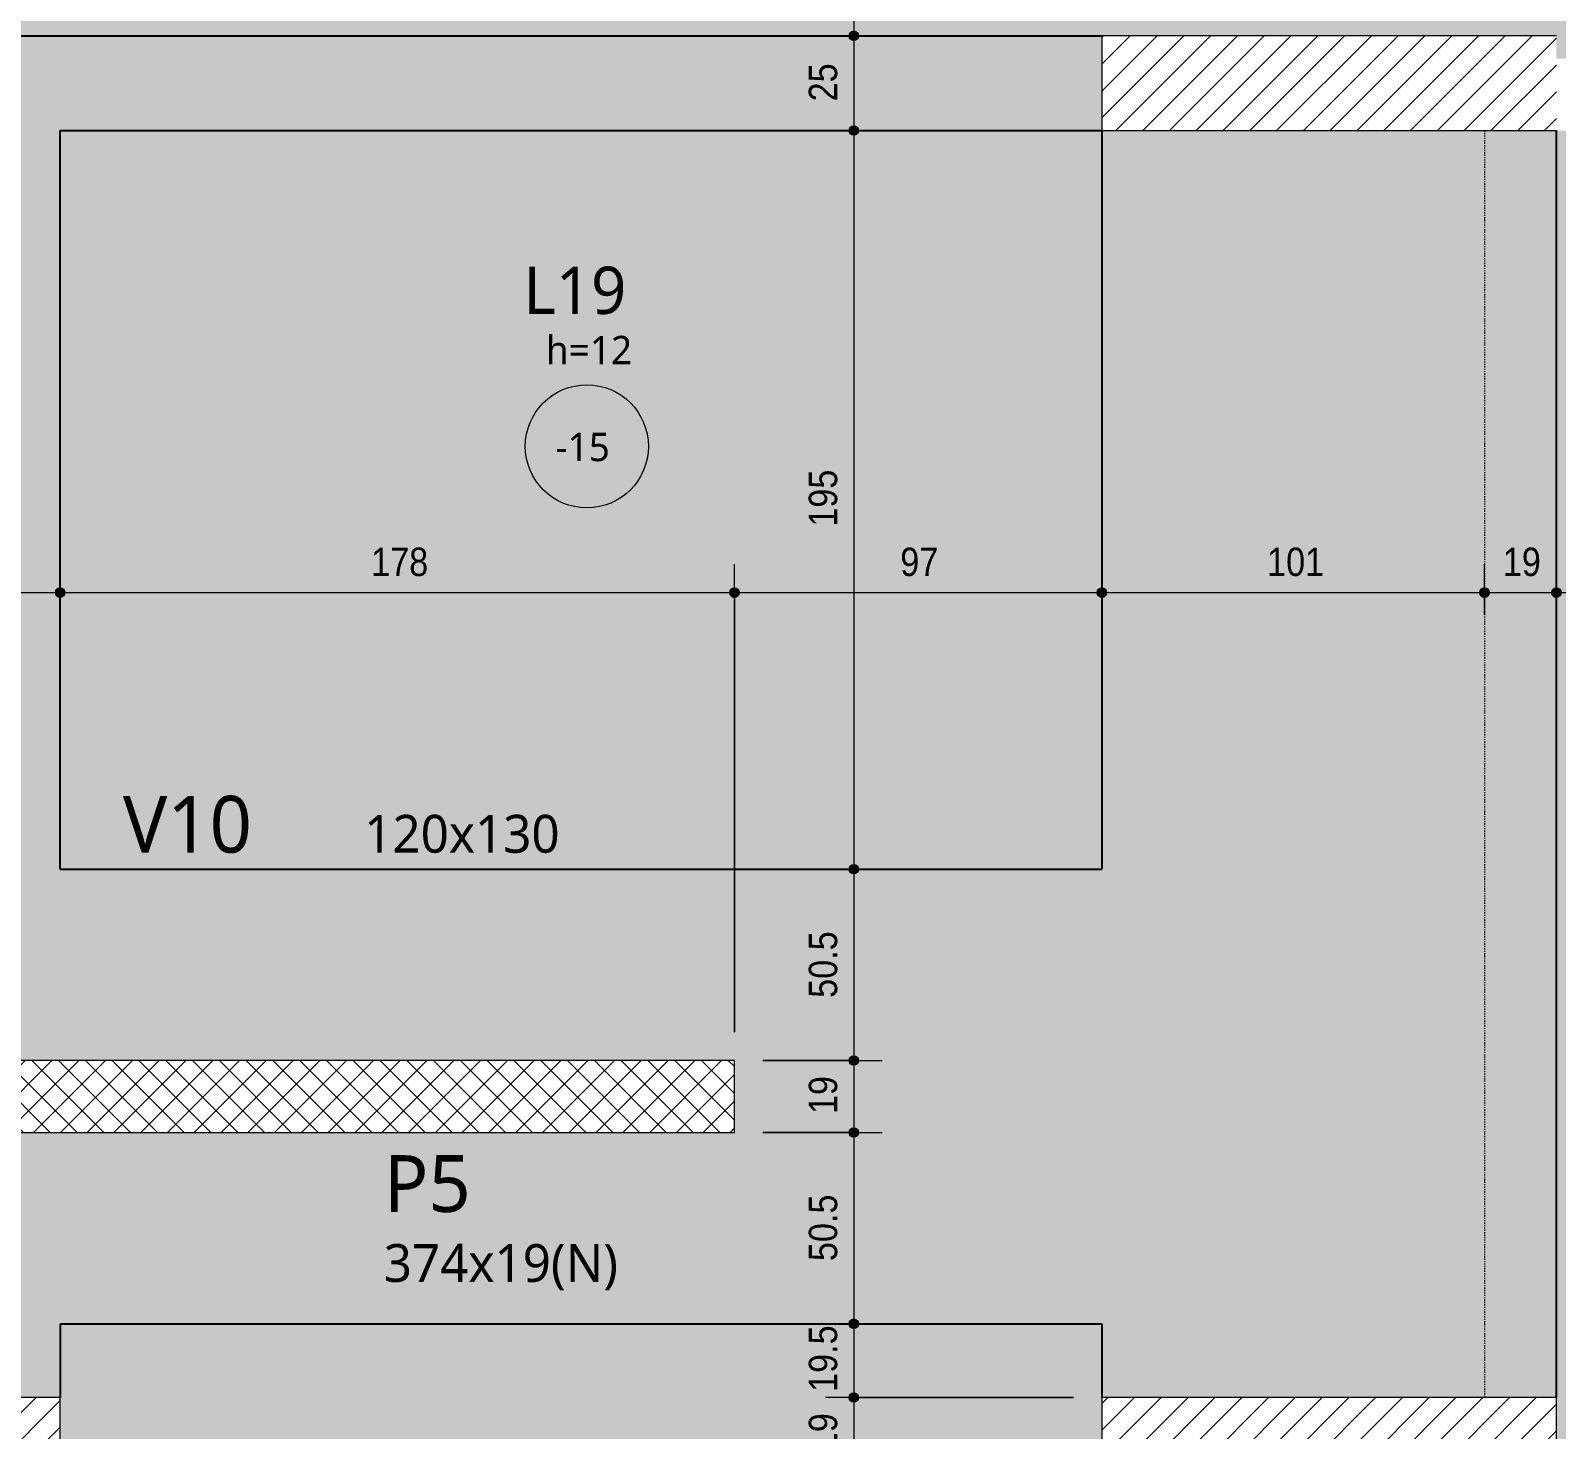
# Model space of a CAD drawing. Header units: centimetres. Extents: x -2136 to 34701, y -1430 to 84208.
# Drawn here: x 1308.7 to 1711.5, y 311.8 to 681.2 of the extents above; entities that cross this region are included whole.
import ezdxf

# ---------------------------------------------------------------- set-up
doc = ezdxf.new("R2010")
doc.units = ezdxf.units.CM
doc.linetypes.add('Aligning Line', pattern=[0.635, 0.3175, -0.3175])
for name, color, linetype, lineweight in [('A-ANNO-DIMS', 7, 'Continuous', 9), ('A-ANNO-DIMS-50', 7, 'Continuous', 9), ('A-DETL', 7, 'Continuous', 18), ('A-DETL-GENF', 7, 'Continuous', 18), ('A-DETL-THIN', 7, 'Continuous', 18), ('A-FLOR', 7, 'Continuous', 18), ('A-FLOR-IDEN', 7, 'Continuous', 9), ('S-BEAM', 7, 'Continuous', 18), ('S-BEAM-IDEN', 7, 'Continuous', 9), ('S-COLS-IDEN', 7, 'Continuous', 9)]:
    doc.layers.add(name, color=color, linetype=linetype, lineweight=lineweight)
doc.styles.add('Fira Sans_2', font='FiraSans-Regular.ttf', dxfattribs={"width": 0.9, "height": 7.5})
doc.styles.add('Gadugi', font='gadugi.ttf', dxfattribs={"height": 15})
doc.styles.add('Gadugi_1', font='gadugi.ttf', dxfattribs={"height": 10})
doc.styles.add('Gadugi_3', font='gadugi.ttf', dxfattribs={"height": 7.5})
doc.styles.add('Gadugi_4', font='gadugi.ttf', dxfattribs={"height": 12.5})
doc.dimstyles.new('PED_R80_1_5mm_ACIMA_As_ESQ__R00', dxfattribs={"dimscale": 30.48, "dimtxt": 10.229846, "dimasz": 0.328084, "dimexe": 0.246063, "dimexo": 0.246063, "dimgap": 0.049213, "dimtad": 1, "dimdec": 1, "dimrnd": 0.5, "dimdsep": 46, "dimtxsty": 'Fira Sans_2', "dimblk1": 'DOTSMALL', "dimblk2": 'DOTSMALL', "dimsah": 1, "dimcen": 0.09, "dimdle": 0.492126, "dimazin": 0, "dimtfac": 1, "dimtdec": 4, "dimtix": 1, "dimtmove": 0, "dimatfit": 3, "dimfxl": 1, "dimtvp": 1, "dimtolj": 1, "dimtzin": 0, "dimarcsym": 2})
doc.dimstyles.new('PED_R80_1_5mm_ACIMA_As_ESQ__R00_3', dxfattribs={"dimscale": 30.48, "dimtxt": 10.229846, "dimasz": 0.328084, "dimexe": 0.246063, "dimexo": 0.246063, "dimgap": 0.049213, "dimtad": 1, "dimdec": 1, "dimrnd": 0.5, "dimdsep": 46, "dimtxsty": 'Fira Sans_2', "dimblk1": 'DOTSMALL', "dimblk2": 'DOTSMALL', "dimsah": 1, "dimcen": 0.09, "dimdle": 0.492126, "dimazin": 0, "dimtfac": 1, "dimtdec": 4, "dimtix": 1, "dimtmove": 0, "dimatfit": 3, "dimfxl": 1, "dimtvp": 1, "dimtolj": 1, "dimtzin": 0, "dimarcsym": 2})
pattern_1 = [(45, (0, 0), (-3.535534, 3.535534), [])]

# ---------------------------------------------------------------- blocks, each defined once
blk = doc.blocks.new('PED_TAG_LAJE_R01 - TÍTULO_ESPESSURA_REBAIXO-2413107-PL K 100 - FORMA DO 5º PAVIMENTO')
at = {"layer": 'A-FLOR-IDEN'}
blk.add_circle((-0.0458, -0.6673), 0.325, dxfattribs=at)
blk = doc.blocks.new('DIMBLOCK157-PL K 100 - FORMA DO 5º PAVIMENTO')
at = {"layer": 'A-ANNO-DIMS-50', "true_color": 0x000032}
h = blk.add_hatch(color=178, dxfattribs=at)
edge = h.paths.add_edge_path(flags=0)
edge.add_arc((1526, 827.75), 1.25, 0, 360)
h = blk.add_hatch(color=178, dxfattribs=at)
edge = h.paths.add_edge_path(flags=0)
edge.add_arc((1526, 679.75), 1.25, 0, 360)
at = {"layer": 'A-ANNO-DIMS-50', "color": 178, "true_color": 0x000032}
for p, q in [((1520.27, 827.75), (1533.5, 827.75)), ((1526, 827.75), (1520.27, 827.75)), ((1526, 827.75), (1526, 679.75)), ((1520.27, 679.75), (1533.5, 679.75)), ((1526, 679.75), (1520.27, 679.75))]:
    blk.add_line(p, q, dxfattribs=at)
for centre in [(1526, 827.75), (1526, 679.75)]:
    blk.add_circle(centre, 1.25, dxfattribs=at)
at = {"layer": 'A-ANNO-DIMS-50', "color": 0, "insert": (1514.12, 746.47), "char_height": 7.5, "width": 17.4694, "attachment_point": 1, "rotation": 90, "line_spacing_factor": 1.049215, "style": 'Fira Sans_2'}
blk.add_mtext('148', dxfattribs=at)
blk = doc.blocks.new('_DotSmall')
at = {"color": 0, "linetype": 'ByBlock', "const_width": 0.5}
blk.add_lwpolyline([(-0.0625, 0, 1), (0.0625, 0, 1)], format="xyb", close=True, dxfattribs=at)
blk = doc.blocks.new('DIMBLOCK158-PL K 100 - FORMA DO 5º PAVIMENTO')
at = {"layer": 'A-ANNO-DIMS-50', "true_color": 0x000032}
h = blk.add_hatch(color=178, dxfattribs=at)
edge = h.paths.add_edge_path(flags=0)
edge.add_arc((1526, 679.75), 1.25, 0, 360)
h = blk.add_hatch(color=178, dxfattribs=at)
edge = h.paths.add_edge_path(flags=0)
edge.add_arc((1526, 654.75), 1.25, 0, 360)
at = {"layer": 'A-ANNO-DIMS-50', "color": 178, "true_color": 0x000032}
for p, q in [((1520.27, 679.75), (1533.5, 679.75)), ((1526, 679.75), (1520.27, 679.75)), ((1526, 679.75), (1526, 654.75)), ((1520.27, 654.75), (1533.5, 654.75)), ((1526, 654.75), (1520.27, 654.75))]:
    blk.add_line(p, q, dxfattribs=at)
for centre in [(1526, 679.75), (1526, 654.75)]:
    blk.add_circle(centre, 1.25, dxfattribs=at)
at = {"layer": 'A-ANNO-DIMS-50', "color": 0, "insert": (1514.12, 662.46), "char_height": 7.5, "width": 11.4889, "attachment_point": 1, "rotation": 90, "line_spacing_factor": 1.049215, "style": 'Fira Sans_2'}
blk.add_mtext('25', dxfattribs=at)
blk = doc.blocks.new('DIMBLOCK159-PL K 100 - FORMA DO 5º PAVIMENTO')
at = {"layer": 'A-ANNO-DIMS-50', "true_color": 0x000032}
h = blk.add_hatch(color=178, dxfattribs=at)
edge = h.paths.add_edge_path(flags=0)
edge.add_arc((1526, 654.75), 1.25, 0, 360)
h = blk.add_hatch(color=178, dxfattribs=at)
edge = h.paths.add_edge_path(flags=0)
edge.add_arc((1526, 459.75), 1.25, 0, 360)
at = {"layer": 'A-ANNO-DIMS-50', "color": 178, "true_color": 0x000032}
for p, q in [((1520.27, 654.75), (1533.5, 654.75)), ((1526, 654.75), (1520.27, 654.75)), ((1526, 654.75), (1526, 459.75)), ((1520.27, 459.75), (1533.5, 459.75)), ((1526, 459.75), (1520.27, 459.75))]:
    blk.add_line(p, q, dxfattribs=at)
for centre in [(1526, 654.75), (1526, 459.75)]:
    blk.add_circle(centre, 1.25, dxfattribs=at)
at = {"layer": 'A-ANNO-DIMS-50', "color": 0, "insert": (1514.12, 550.17), "char_height": 7.5, "width": 16.9973, "attachment_point": 1, "rotation": 90, "line_spacing_factor": 1.049215, "style": 'Fira Sans_2'}
blk.add_mtext('195', dxfattribs=at)
blk = doc.blocks.new('DIMBLOCK160-PL K 100 - FORMA DO 5º PAVIMENTO')
at = {"layer": 'A-ANNO-DIMS-50', "true_color": 0x000032}
h = blk.add_hatch(color=178, dxfattribs=at)
edge = h.paths.add_edge_path(flags=0)
edge.add_arc((1526, 459.75), 1.25, 0, 360)
h = blk.add_hatch(color=178, dxfattribs=at)
edge = h.paths.add_edge_path(flags=0)
edge.add_arc((1526, 409.25), 1.25, 0, 360)
at = {"layer": 'A-ANNO-DIMS-50', "color": 178, "true_color": 0x000032}
for p, q in [((1520.27, 459.75), (1533.5, 459.75)), ((1526, 459.75), (1520.27, 459.75)), ((1526, 459.75), (1526, 409.25)), ((1502, 409.25), (1533.5, 409.25)), ((1526, 409.25), (1502, 409.25))]:
    blk.add_line(p, q, dxfattribs=at)
for centre in [(1526, 459.75), (1526, 409.25)]:
    blk.add_circle(centre, 1.25, dxfattribs=at)
at = {"layer": 'A-ANNO-DIMS-50', "color": 0, "insert": (1514.12, 425.78), "char_height": 7.5, "width": 20.9318, "attachment_point": 1, "rotation": 90, "line_spacing_factor": 1.049215, "style": 'Fira Sans_2'}
blk.add_mtext('50.5', dxfattribs=at)
blk = doc.blocks.new('DIMBLOCK161-PL K 100 - FORMA DO 5º PAVIMENTO')
at = {"layer": 'A-ANNO-DIMS-50', "true_color": 0x000032}
h = blk.add_hatch(color=178, dxfattribs=at)
edge = h.paths.add_edge_path(flags=0)
edge.add_arc((1526, 409.25), 1.25, 0, 360)
h = blk.add_hatch(color=178, dxfattribs=at)
edge = h.paths.add_edge_path(flags=0)
edge.add_arc((1526, 390.25), 1.25, 0, 360)
at = {"layer": 'A-ANNO-DIMS-50', "color": 178, "true_color": 0x000032}
for p, q in [((1502, 409.25), (1533.5, 409.25)), ((1526, 409.25), (1502, 409.25)), ((1526, 409.25), (1526, 390.25)), ((1502, 390.25), (1533.5, 390.25)), ((1526, 390.25), (1502, 390.25))]:
    blk.add_line(p, q, dxfattribs=at)
for centre in [(1526, 409.25), (1526, 390.25)]:
    blk.add_circle(centre, 1.25, dxfattribs=at)
at = {"layer": 'A-ANNO-DIMS-50', "color": 0, "insert": (1514.12, 395.09), "char_height": 7.5, "width": 11.1741, "attachment_point": 1, "rotation": 90, "line_spacing_factor": 1.049215, "style": 'Fira Sans_2'}
blk.add_mtext('19', dxfattribs=at)
blk = doc.blocks.new('DIMBLOCK162-PL K 100 - FORMA DO 5º PAVIMENTO')
at = {"layer": 'A-ANNO-DIMS-50', "true_color": 0x000032}
h = blk.add_hatch(color=178, dxfattribs=at)
edge = h.paths.add_edge_path(flags=0)
edge.add_arc((1526, 390.25), 1.25, 0, 360)
h = blk.add_hatch(color=178, dxfattribs=at)
edge = h.paths.add_edge_path(flags=0)
edge.add_arc((1526, 339.75), 1.25, 0, 360)
at = {"layer": 'A-ANNO-DIMS-50', "color": 178, "true_color": 0x000032}
for p, q in [((1502, 390.25), (1533.5, 390.25)), ((1526, 390.25), (1502, 390.25)), ((1526, 390.25), (1526, 339.75)), ((1520.27, 339.75), (1533.5, 339.75)), ((1526, 339.75), (1520.27, 339.75))]:
    blk.add_line(p, q, dxfattribs=at)
for centre in [(1526, 390.25), (1526, 339.75)]:
    blk.add_circle(centre, 1.25, dxfattribs=at)
at = {"layer": 'A-ANNO-DIMS-50', "color": 0, "insert": (1514.12, 356.28), "char_height": 7.5, "width": 20.9318, "attachment_point": 1, "rotation": 90, "line_spacing_factor": 1.049215, "style": 'Fira Sans_2'}
blk.add_mtext('50.5', dxfattribs=at)
blk = doc.blocks.new('DIMBLOCK163-PL K 100 - FORMA DO 5º PAVIMENTO')
at = {"layer": 'A-ANNO-DIMS-50', "true_color": 0x000032}
h = blk.add_hatch(color=178, dxfattribs=at)
edge = h.paths.add_edge_path(flags=0)
edge.add_arc((1526, 339.75), 1.25, 0, 360)
h = blk.add_hatch(color=178, dxfattribs=at)
edge = h.paths.add_edge_path(flags=0)
edge.add_arc((1526, 320.25), 1.25, 0, 360)
at = {"layer": 'A-ANNO-DIMS-50', "color": 178, "true_color": 0x000032}
for p, q in [((1520.27, 339.75), (1533.5, 339.75)), ((1526, 339.75), (1520.27, 339.75)), ((1526, 339.75), (1526, 320.25)), ((1584, 320.25), (1518.5, 320.25)), ((1526, 320.25), (1584, 320.25))]:
    blk.add_line(p, q, dxfattribs=at)
for centre in [(1526, 339.75), (1526, 320.25)]:
    blk.add_circle(centre, 1.25, dxfattribs=at)
at = {"layer": 'A-ANNO-DIMS-50', "color": 0, "insert": (1514.12, 321.74), "char_height": 7.5, "width": 19.8302, "attachment_point": 1, "rotation": 90, "line_spacing_factor": 1.049215, "style": 'Fira Sans_2'}
blk.add_mtext('19.5', dxfattribs=at)
blk = doc.blocks.new('DIMBLOCK164-PL K 100 - FORMA DO 5º PAVIMENTO')
at = {"layer": 'A-ANNO-DIMS-50', "true_color": 0x000032}
h = blk.add_hatch(color=178, dxfattribs=at)
edge = h.paths.add_edge_path(flags=0)
edge.add_arc((1526, 320.25), 1.25, 0, 360)
h = blk.add_hatch(color=178, dxfattribs=at)
edge = h.paths.add_edge_path(flags=0)
edge.add_arc((1526, 301.25), 1.25, 0, 360)
at = {"layer": 'A-ANNO-DIMS-50', "color": 178, "true_color": 0x000032}
for p, q in [((1584, 320.25), (1518.5, 320.25)), ((1526, 320.25), (1526, 301.25)), ((1526, 320.25), (1584, 320.25)), ((1584, 301.25), (1518.5, 301.25)), ((1526, 301.25), (1584, 301.25))]:
    blk.add_line(p, q, dxfattribs=at)
for centre in [(1526, 320.25), (1526, 301.25)]:
    blk.add_circle(centre, 1.25, dxfattribs=at)
at = {"layer": 'A-ANNO-DIMS-50', "color": 0, "insert": (1514.12, 306.09), "char_height": 7.5, "width": 11.1741, "attachment_point": 1, "rotation": 90, "line_spacing_factor": 1.049215, "style": 'Fira Sans_2'}
blk.add_mtext('19', dxfattribs=at)
blk = doc.blocks.new('DIMBLOCK406-PL K 100 - FORMA DO 5º PAVIMENTO')
at = {"layer": 'A-ANNO-DIMS-50', "true_color": 0x000032}
h = blk.add_hatch(color=178, dxfattribs=at)
edge = h.paths.add_edge_path(flags=0)
edge.add_arc((1120.5, 532.76), 1.25, 0, 360)
h = blk.add_hatch(color=178, dxfattribs=at)
edge = h.paths.add_edge_path(flags=0)
edge.add_arc((1316.5, 532.76), 1.25, 0, 360)
at = {"layer": 'A-ANNO-DIMS-50', "color": 178, "true_color": 0x000032}
for p, q in [((1120.5, 416.75), (1120.5, 540.26)), ((1316.5, 527.02), (1316.5, 540.26)), ((1120.5, 532.76), (1316.5, 532.76)), ((1120.5, 532.76), (1120.5, 416.75)), ((1316.5, 532.76), (1316.5, 527.02))]:
    blk.add_line(p, q, dxfattribs=at)
for centre in [(1120.5, 532.76), (1316.5, 532.76)]:
    blk.add_circle(centre, 1.25, dxfattribs=at)
at = {"layer": 'A-ANNO-DIMS-50', "color": 0, "insert": (1211.29, 544.64), "char_height": 7.5, "width": 17.312, "attachment_point": 1, "line_spacing_factor": 1.049215, "style": 'Fira Sans_2'}
blk.add_mtext('196', dxfattribs=at)
blk = doc.blocks.new('DIMBLOCK407-PL K 100 - FORMA DO 5º PAVIMENTO')
at = {"layer": 'A-ANNO-DIMS-50', "true_color": 0x000032}
h = blk.add_hatch(color=178, dxfattribs=at)
edge = h.paths.add_edge_path(flags=0)
edge.add_arc((1316.5, 532.76), 1.25, 0, 360)
h = blk.add_hatch(color=178, dxfattribs=at)
edge = h.paths.add_edge_path(flags=0)
edge.add_arc((1494.5, 532.76), 1.25, 0, 360)
at = {"layer": 'A-ANNO-DIMS-50', "color": 178, "true_color": 0x000032}
for p, q in [((1316.5, 527.02), (1316.5, 540.26)), ((1494.5, 416.75), (1494.5, 540.26)), ((1316.5, 532.76), (1494.5, 532.76)), ((1316.5, 532.76), (1316.5, 527.02)), ((1494.5, 532.76), (1494.5, 416.75))]:
    blk.add_line(p, q, dxfattribs=at)
for centre in [(1316.5, 532.76), (1494.5, 532.76)]:
    blk.add_circle(centre, 1.25, dxfattribs=at)
at = {"layer": 'A-ANNO-DIMS-50', "color": 0, "insert": (1398.61, 544.64), "char_height": 7.5, "width": 16.5251, "attachment_point": 1, "line_spacing_factor": 1.049215, "style": 'Fira Sans_2'}
blk.add_mtext('178', dxfattribs=at)
blk = doc.blocks.new('DIMBLOCK408-PL K 100 - FORMA DO 5º PAVIMENTO')
at = {"layer": 'A-ANNO-DIMS-50', "true_color": 0x000032}
h = blk.add_hatch(color=178, dxfattribs=at)
edge = h.paths.add_edge_path(flags=0)
edge.add_arc((1494.5, 532.76), 1.25, 0, 360)
h = blk.add_hatch(color=178, dxfattribs=at)
edge = h.paths.add_edge_path(flags=0)
edge.add_arc((1591.5, 532.76), 1.25, 0, 360)
at = {"layer": 'A-ANNO-DIMS-50', "color": 178, "true_color": 0x000032}
for p, q in [((1494.5, 416.75), (1494.5, 540.26)), ((1591.5, 527.02), (1591.5, 540.26)), ((1494.5, 532.76), (1591.5, 532.76)), ((1494.5, 532.76), (1494.5, 416.75)), ((1591.5, 532.76), (1591.5, 527.02))]:
    blk.add_line(p, q, dxfattribs=at)
for centre in [(1494.5, 532.76), (1591.5, 532.76)]:
    blk.add_circle(centre, 1.25, dxfattribs=at)
at = {"layer": 'A-ANNO-DIMS-50', "color": 0, "insert": (1538.28, 544.64), "char_height": 7.5, "width": 11.3315, "attachment_point": 1, "line_spacing_factor": 1.049215, "style": 'Fira Sans_2'}
blk.add_mtext('97', dxfattribs=at)
blk = doc.blocks.new('DIMBLOCK409-PL K 100 - FORMA DO 5º PAVIMENTO')
at = {"layer": 'A-ANNO-DIMS-50', "true_color": 0x000032}
h = blk.add_hatch(color=178, dxfattribs=at)
edge = h.paths.add_edge_path(flags=0)
edge.add_arc((1591.5, 532.76), 1.25, 0, 360)
h = blk.add_hatch(color=178, dxfattribs=at)
edge = h.paths.add_edge_path(flags=0)
edge.add_arc((1692.5, 532.76), 1.25, 0, 360)
at = {"layer": 'A-ANNO-DIMS-50', "color": 178, "true_color": 0x000032}
for p, q in [((1591.5, 527.02), (1591.5, 540.26)), ((1692.5, 527.02), (1692.5, 540.26)), ((1591.5, 532.76), (1692.5, 532.76)), ((1591.5, 532.76), (1591.5, 527.02)), ((1692.5, 532.76), (1692.5, 527.02))]:
    blk.add_line(p, q, dxfattribs=at)
for centre in [(1591.5, 532.76), (1692.5, 532.76)]:
    blk.add_circle(centre, 1.25, dxfattribs=at)
at = {"layer": 'A-ANNO-DIMS-50', "color": 0, "insert": (1635.11, 544.64), "char_height": 7.5, "width": 16.5251, "attachment_point": 1, "line_spacing_factor": 1.049215, "style": 'Fira Sans_2'}
blk.add_mtext('101', dxfattribs=at)
blk = doc.blocks.new('DIMBLOCK410-PL K 100 - FORMA DO 5º PAVIMENTO')
at = {"layer": 'A-ANNO-DIMS-50', "true_color": 0x000032}
h = blk.add_hatch(color=178, dxfattribs=at)
edge = h.paths.add_edge_path(flags=0)
edge.add_arc((1692.5, 532.76), 1.25, 0, 360)
h = blk.add_hatch(color=178, dxfattribs=at)
edge = h.paths.add_edge_path(flags=0)
edge.add_arc((1711.5, 532.76), 1.25, 0, 360)
at = {"layer": 'A-ANNO-DIMS-50', "color": 178, "true_color": 0x000032}
for p, q in [((1692.5, 527.02), (1692.5, 540.26)), ((1711.5, 527.02), (1711.5, 540.26)), ((1692.5, 532.76), (1711.5, 532.76)), ((1692.5, 532.76), (1692.5, 527.02)), ((1711.5, 532.76), (1711.5, 527.02))]:
    blk.add_line(p, q, dxfattribs=at)
for centre in [(1692.5, 532.76), (1711.5, 532.76)]:
    blk.add_circle(centre, 1.25, dxfattribs=at)
at = {"layer": 'A-ANNO-DIMS-50', "color": 0, "insert": (1697.34, 544.64), "char_height": 7.5, "width": 11.1741, "attachment_point": 1, "line_spacing_factor": 1.049215, "style": 'Fira Sans_2'}
blk.add_mtext('19', dxfattribs=at)
blk = doc.blocks.new('DIMBLOCK411-PL K 100 - FORMA DO 5º PAVIMENTO')
at = {"layer": 'A-ANNO-DIMS-50', "true_color": 0x000032}
h = blk.add_hatch(color=178, dxfattribs=at)
edge = h.paths.add_edge_path(flags=0)
edge.add_arc((1711.5, 532.76), 1.25, 0, 360)
h = blk.add_hatch(color=178, dxfattribs=at)
edge = h.paths.add_edge_path(flags=0)
edge.add_arc((1788.5, 532.76), 1.25, 0, 360)
at = {"layer": 'A-ANNO-DIMS-50', "color": 178, "true_color": 0x000032}
for p, q in [((1711.5, 527.02), (1711.5, 540.26)), ((1788.5, 527.02), (1788.5, 540.26)), ((1711.5, 532.76), (1788.5, 532.76)), ((1711.5, 532.76), (1711.5, 527.02)), ((1788.5, 532.76), (1788.5, 527.02))]:
    blk.add_line(p, q, dxfattribs=at)
for centre in [(1711.5, 532.76), (1788.5, 532.76)]:
    blk.add_circle(centre, 1.25, dxfattribs=at)
at = {"layer": 'A-ANNO-DIMS-50', "color": 0, "insert": (1745.67, 544.64), "char_height": 7.5, "width": 10.3872, "attachment_point": 1, "line_spacing_factor": 1.049215, "style": 'Fira Sans_2'}
blk.add_mtext('77', dxfattribs=at)

msp = doc.modelspace()

# ---------------------------------------------------------------- hatches: boundary and pattern name
at = {"layer": 'A-DETL-GENF', "true_color": 0x808080}
h = msp.add_hatch(dxfattribs=at)
h.set_pattern_fill('FP_1', color=8, style=0, pattern_type=2)
h.set_pattern_definition(pattern_1)
h.paths.add_polyline_path([(1711.5, 654.75), (1711.5, 679.75), (1591.5, 679.75), (1591.5, 654.75), (1692.01, 654.75)], flags=0)
at = {"layer": 'A-DETL-GENF', "true_color": 0x0000ff}
h = msp.add_hatch(dxfattribs=at)
h.set_pattern_fill('FP_2', color=5, style=0, pattern_type=2)
h.set_pattern_definition([(45, (0, 0), (-3.535534, 3.535534), []), (135, (0, 0), (-3.535534, -3.535534), [])])
h.paths.add_polyline_path([(1120.5, 390.25), (1494.5, 390.25), (1494.5, 409.25), (1120.5, 409.25)], flags=0)
at = {"layer": 'A-DETL-GENF', "true_color": 0x808080}
h = msp.add_hatch(dxfattribs=at)
h.set_pattern_fill('FP_1', color=8, style=0, pattern_type=2)
h.set_pattern_definition(pattern_1)
h.paths.add_polyline_path([(1116.5, 301.25), (1316.5, 301.25), (1316.5, 320.25), (1116.5, 320.25)], flags=0)
h = msp.add_hatch(dxfattribs=at)
h.set_pattern_fill('FP_1', color=8, style=0, pattern_type=2)
h.set_pattern_definition(pattern_1)
h.paths.add_polyline_path([(1591.5, 301.25), (1711.5, 301.25), (1711.5, 320.25), (1591.5, 320.25)], flags=0)
at = {"layer": 'A-FLOR', "true_color": 0xfcd5b4}
h = msp.add_hatch(color=254, dxfattribs=at)
h.paths.add_polyline_path([(1076.55, 673.75), (1116.5, 673.75), (1116.5, 684.75), (1276.5, 684.75), (1276.5, 679.75), (1711.5, 679.75), (1711.5, 673.75), (1788.5, 673.75), (1788.5, 827.75), (1739.48, 827.75), (1739.19, 822.54), (1737.38, 811.51), (1734.37, 800.66), (1730.2, 790.2), (1724.92, 780.25), (1718.61, 770.93), (1711.31, 762.34), (1703.14, 754.6), (1693.94, 747.65), (1684.53, 741.98), (1674.31, 737.25), (1663.63, 733.66), (1652.64, 731.24), (1641.04, 730.02), (1630.18, 730.02), (1618.99, 731.24), (1607.99, 733.66), (1597.32, 737.25), (1587.1, 741.98), (1577.45, 747.79), (1568.48, 754.6), (1560.31, 762.34), (1553.02, 770.93), (1546.7, 780.25), (1541.42, 790.2), (1537.26, 800.66), (1534.24, 811.51), (1532.42, 822.62), (1532.14, 827.75), (-506.82, 827.75), (-513.31, 821.01), (-524.39, 811.3), (-536.25, 802.56), (-548.81, 794.86), (-561.98, 788.25), (-575.66, 782.77), (-589.76, 778.47), (-604.16, 775.38), (-618.78, 773.52), (-633.5, 772.91), (-648.22, 773.54), (-662.84, 775.41), (-677.24, 778.51), (-691.33, 782.83), (-705, 788.31), (-718.56, 795.18), (-730.72, 802.65), (-742.57, 811.4), (-753.65, 821.12), (-760.02, 827.75), (-1787.5, 827.75), (-1787.5, 673.75), (-1662, 673.75), (-1662, 679.75), (-1383.5, 679.75), (-1383.5, 684.75), (-1115.5, 684.75), (-1115.5, 673.75), (962.5, 673.75)], flags=0)
h.paths.add_polyline_path([(1630.58, 744.02), (1641.44, 744.06), (1651.44, 745.23), (1661.62, 747.65), (1671.46, 751.23), (1680.81, 755.92), (1689.56, 761.67), (1697.57, 768.4), (1704.76, 776.01), (1711.01, 784.41), (1716.24, 793.47), (1720.38, 803.08), (1723.39, 813.11), (1725.2, 823.42), (1725.46, 827.75), (1546.17, 827.75), (1546.42, 823.42), (1548.24, 813.11), (1551.4, 802.71), (1555.38, 793.47), (1560.62, 784.41), (1566.87, 776.01), (1574.13, 768.34), (1582.07, 761.67), (1590.81, 755.92), (1600.16, 751.23), (1610, 747.65), (1620.18, 745.23), (1630.18, 744.06)], flags=0)
h.paths.add_polyline_path([(-633.42, 786.91), (-619.47, 787.51), (-605.63, 789.34), (-592.01, 792.36), (-578.7, 796.55), (-565.8, 801.9), (-553.42, 808.34), (-541.5, 815.95), (-530.57, 824.34), (-526.85, 827.75), (-739.93, 827.69), (-736.26, 824.34), (-725.19, 815.84), (-713.42, 808.34), (-701.04, 801.9), (-688.14, 796.55), (-674.83, 792.36), (-661.2, 789.34), (-647.36, 787.51), (-633.5, 786.91)], flags=0)
for points in [[(1591.5, 459.75), (1591.5, 654.75), (1316.5, 654.75), (1316.5, 459.75), (1486.86, 459.75)], [(1711.5, -34.75), (1788.5, -34.75), (1788.5, 654.75), (1711.5, 654.75), (1711.5, 301.25)]]:
    msp.add_hatch(color=254, dxfattribs=at).paths.add_polyline_path(points, flags=0)
h = msp.add_hatch(color=254, dxfattribs=at)
h.paths.add_polyline_path([(1591.5, -34.75), (1591.5, 339.75), (1316.5, 339.75), (1316.5, -34.75), (1486.86, -34.75)], flags=0)
h.paths.add_polyline_path([(1420.48, 82.78), (1410.13, 82.78), (1399.85, 83.98), (1389.78, 86.37), (1380.06, 89.91), (1370.81, 94.55), (1362.16, 100.24), (1354.23, 106.89), (1347.13, 114.42), (1340.95, 122.72), (1335.77, 131.69), (1331.67, 141.19), (1328.71, 151.1), (1326.91, 161.3), (1326.31, 171.63), (1326.91, 181.96), (1328.71, 192.15), (1331.67, 202.07), (1335.77, 211.57), (1340.95, 220.54), (1347.13, 228.84), (1354.23, 236.37), (1362.16, 243.02), (1370.81, 248.71), (1380.06, 253.35), (1389.78, 256.89), (1399.85, 259.28), (1410.6, 260.48), (1420.48, 260.48), (1430.76, 259.28), (1440.83, 256.89), (1450.56, 253.35), (1459.81, 248.71), (1468.45, 243.02), (1476.38, 236.37), (1483.48, 228.84), (1489.67, 220.54), (1494.84, 211.57), (1498.94, 202.07), (1501.91, 192.15), (1503.7, 181.96), (1504.31, 171.63), (1503.7, 161.3), (1501.91, 151.1), (1498.94, 141.19), (1494.84, 131.69), (1489.67, 122.72), (1483.48, 114.42), (1476.38, 106.89), (1468.45, 100.24), (1459.81, 94.55), (1450.56, 89.91), (1440.83, 86.37), (1430.76, 83.98), (1429.36, 83.82)], flags=0)
h.paths.add_polyline_path([(1420.02, 96.78), (1429.36, 97.96), (1438.48, 100.3), (1447.24, 103.77), (1455.49, 108.3), (1463.11, 113.84), (1469.98, 120.29), (1476.19, 127.88), (1481.03, 135.5), (1485.04, 144.02), (1487.95, 152.98), (1489.72, 162.23), (1490.31, 171.63), (1489.67, 181.29), (1487.95, 190.28), (1485.04, 199.24), (1481.03, 207.76), (1475.98, 215.71), (1469.98, 222.97), (1463.11, 229.42), (1455.49, 234.95), (1447.24, 239.49), (1438.48, 242.96), (1429.36, 245.3), (1420.02, 246.48), (1410.6, 246.48), (1401.25, 245.3), (1392.13, 242.96), (1383.37, 239.49), (1375.12, 234.95), (1367.5, 229.42), (1360.63, 222.97), (1354.63, 215.71), (1349.58, 207.76), (1345.57, 199.24), (1342.66, 190.28), (1340.9, 181.03), (1340.31, 171.63), (1340.95, 161.97), (1342.66, 152.98), (1345.57, 144.02), (1349.58, 135.5), (1354.63, 127.55), (1360.63, 120.29), (1367.5, 113.84), (1375.12, 108.3), (1383.37, 103.77), (1392.13, 100.3), (1401.25, 97.96), (1410.6, 96.78)], flags=0)
at = {"layer": 'S-BEAM', "true_color": 0xfcd5b4}
for points in [[(1589.43, 654.75), (1591.5, 654.75), (1591.5, 679.75), (1276.5, 679.75), (1276.5, 654.75), (1486.86, 654.75)], [(1692.01, 320.25), (1692.5, 320.25), (1692.5, 654.75), (1591.5, 654.75), (1591.5, 320.25)], [(1711.5, 320.25), (1711.5, 654.75), (1692.5, 654.75), (1692.5, 320.25)], [(1196.5, 339.75), (1591.5, 339.75), (1591.5, 459.75), (1196.5, 459.75), (1196.5, 409.25), (1494.5, 409.25), (1494.5, 390.25), (1196.5, 390.25)]]:
    msp.add_hatch(color=254, dxfattribs=at).paths.add_polyline_path(points, flags=0)
h = msp.add_hatch(color=254, dxfattribs=at)
h.paths.add_polyline_path([(1281.7, 320.25), (1316.5, 320.25), (1316.5, 339.75), (1196.5, 339.75), (1196.5, 390.25), (1135.5, 390.25), (1135.5, 320.25)], flags=0)
h.paths.add_polyline_path([(1196.5, 409.25), (1196.5, 459.75), (1316.5, 459.75), (1316.5, 654.75), (1135.5, 654.75), (1135.5, 409.25), (1174.42, 409.25)], flags=0)

# ---------------------------------------------------------------- linework, layer by layer
at = {"layer": 'A-DETL', "linetype": 'Aligning Line'}
msp.add_line((1692.5, 654.75), (1692.5, 320.25), dxfattribs=at)
at = {"layer": 'A-DETL-THIN'}
for p, q in [((1711.5, 679.75), (1591.5, 679.75)), ((1591.5, 679.75), (1591.5, 654.75)), ((1591.5, 654.75), (1711.5, 654.75)), ((1494.5, 409.25), (1120.5, 409.25)), ((1494.5, 390.25), (1494.5, 409.25)), ((1120.5, 390.25), (1494.5, 390.25)), ((1316.5, 320.25), (1116.5, 320.25)), ((1316.5, 301.25), (1316.5, 320.25)), ((1591.5, 320.25), (1591.5, 301.25)), ((1711.5, 320.25), (1591.5, 320.25)), ((1711.5, 301.25), (1711.5, 320.25))]:
    msp.add_line(p, q, dxfattribs=at)
at = {"layer": 'S-BEAM', "lineweight": 25}
for p, q in [((1276.5, 679.75), (1591.5, 679.75)), ((1316.5, 654.75), (1591.5, 654.75)), ((1316.5, 459.75), (1316.5, 654.75)), ((1591.5, 654.75), (1591.5, 459.75)), ((1711.5, 320.25), (1711.5, 654.75)), ((1316.5, 459.75), (1591.5, 459.75)), ((1316.5, 339.75), (1591.5, 339.75)), ((1316.5, 339.75), (1316.5, 320.25)), ((1591.5, 339.75), (1591.5, 320.25))]:
    msp.add_line(p, q, dxfattribs=at)

# ---------------------------------------------------------------- block references
at = {"layer": 'A-FLOR-IDEN', "xscale": 49.99999999999998, "yscale": 49.99999999999998, "zscale": 49.99999999999998}
msp.add_blockref('PED_TAG_LAJE_R01 - TÍTULO_ESPESSURA_REBAIXO-2413107-PL K 100 - FORMA DO 5º PAVIMENTO', (1457.83, 604.75), dxfattribs=at)

# ---------------------------------------------------------------- texts
at = {"layer": 'A-FLOR-IDEN', "attachment_point": 1}
for s, insert, char_height, width, style in [('L19', (1438.81, 618.84), 12.5, 33.27, 'Gadugi_4'), ('h=12', (1444.7, 600.55), 7.5, 29.6624, 'Gadugi_3'), ('-15', (1447.29, 574.98), 7.5, 18.8397, 'Gadugi_3')]:
    msp.add_mtext(s, dxfattribs=dict(at, insert=insert, char_height=char_height, width=width, style=style))
at = {"layer": 'S-BEAM-IDEN', "attachment_point": 1}
for s, insert, char_height, width, style in [('V10', (1333.06, 479.1), 15, 44.0928, 'Gadugi'), ('120x130', (1396.77, 474.09), 10, 63.3333, 'Gadugi_1')]:
    msp.add_mtext(s, dxfattribs=dict(at, insert=insert, char_height=char_height, width=width, style=style))
at = {"layer": 'S-COLS-IDEN', "attachment_point": 1}
for s, insert, char_height, width, style in [('P5', (1401.91, 384.25), 15, 28.4599, 'Gadugi'), ('374x19(N)', (1401.91, 360.78), 10, 77.3628, 'Gadugi_1')]:
    msp.add_mtext(s, dxfattribs=dict(at, insert=insert, char_height=char_height, width=width, style=style))

# ---------------------------------------------------------------- dimensions: what is measured, and where the dimension line sits
at = {"layer": 'A-ANNO-DIMS', "color": 178, "true_color": 0x000032}
for base, p1, p2, override, picture, middle in [((1526, 679.75), (1527.77, 827.75), (1527.77, 679.75), {"dimpost": '<>', "dimfxl": 148}, 'DIMBLOCK157-PL K 100 - FORMA DO 5º PAVIMENTO', (1520.69, 753.75)), ((1526, 654.75), (1527.77, 679.75), (1527.77, 654.75), {"dimpost": '<>', "dimfxl": 25}, 'DIMBLOCK158-PL K 100 - FORMA DO 5º PAVIMENTO', (1520.69, 667.25)), ((1526, 459.75), (1527.77, 654.75), (1527.77, 459.75), {"dimpost": '<>', "dimfxl": 195}, 'DIMBLOCK159-PL K 100 - FORMA DO 5º PAVIMENTO', (1520.63, 557.25)), ((1526, 409.25), (1527.77, 459.75), (1494.5, 409.25), {"dimpost": '<>', "dimfxl": 60.474481}, 'DIMBLOCK160-PL K 100 - FORMA DO 5º PAVIMENTO', (1520.69, 434.5)), ((1526, 390.25), (1494.5, 409.25), (1494.5, 390.25), {"dimpost": '<>', "dimfxl": 19}, 'DIMBLOCK161-PL K 100 - FORMA DO 5º PAVIMENTO', (1520.63, 399.75)), ((1526, 339.75), (1494.5, 390.25), (1527.77, 339.75), {"dimpost": '<>', "dimfxl": 60.474481}, 'DIMBLOCK162-PL K 100 - FORMA DO 5º PAVIMENTO', (1520.69, 365)), ((1526, 320.25), (1527.77, 339.75), (1591.5, 320.25), {"dimpost": '<>', "dimfxl": 66.646286}, 'DIMBLOCK163-PL K 100 - FORMA DO 5º PAVIMENTO', (1520.63, 330)), ((1526, 301.25), (1591.5, 320.25), (1591.5, 301.25), {"dimpost": '<>', "dimfxl": 19}, 'DIMBLOCK164-PL K 100 - FORMA DO 5º PAVIMENTO', (1520.63, 310.75))]:
    dim = msp.add_linear_dim(base=base, p1=p1, p2=p2, angle=90, dimstyle='PED_R80_1_5mm_ACIMA_As_ESQ__R00', override=override, dxfattribs=at)
    dim.commit()
    dim.dimension.update_dxf_attribs({"geometry": picture, "text_midpoint": middle})
for base, p1, p2, override, picture, middle in [((1316.5, 532.76), (1120.5, 409.25), (1316.5, 534.52), {"dimpost": '<>', "dimfxl": 232.614719}, 'DIMBLOCK406-PL K 100 - FORMA DO 5º PAVIMENTO', (1218.5, 538.13)), ((1494.5, 532.76), (1316.5, 534.52), (1494.5, 409.25), {"dimpost": '<>', "dimfxl": 217.663941}, 'DIMBLOCK407-PL K 100 - FORMA DO 5º PAVIMENTO', (1405.5, 538.07)), ((1591.5, 532.76), (1494.5, 409.25), (1591.5, 534.52), {"dimpost": '<>', "dimfxl": 158.438011}, 'DIMBLOCK408-PL K 100 - FORMA DO 5º PAVIMENTO', (1543, 538.13)), ((1692.5, 532.76), (1591.5, 534.52), (1692.5, 534.52), {"dimpost": '<>', "dimfxl": 101}, 'DIMBLOCK409-PL K 100 - FORMA DO 5º PAVIMENTO', (1642, 538.07)), ((1711.5, 532.76), (1692.5, 534.52), (1711.5, 534.52), {"dimpost": '<>', "dimfxl": 19}, 'DIMBLOCK410-PL K 100 - FORMA DO 5º PAVIMENTO', (1702, 538.13)), ((1788.5, 532.76), (1711.5, 534.52), (1788.5, 534.52), {"dimpost": '<>', "dimfxl": 77}, 'DIMBLOCK411-PL K 100 - FORMA DO 5º PAVIMENTO', (1750, 538.06))]:
    dim = msp.add_linear_dim(base=base, p1=p1, p2=p2, dimstyle='PED_R80_1_5mm_ACIMA_As_ESQ__R00_3', override=override, dxfattribs=at)
    dim.commit()
    dim.dimension.update_dxf_attribs({"geometry": picture, "text_midpoint": middle})

doc.saveas('drawing.dxf')
